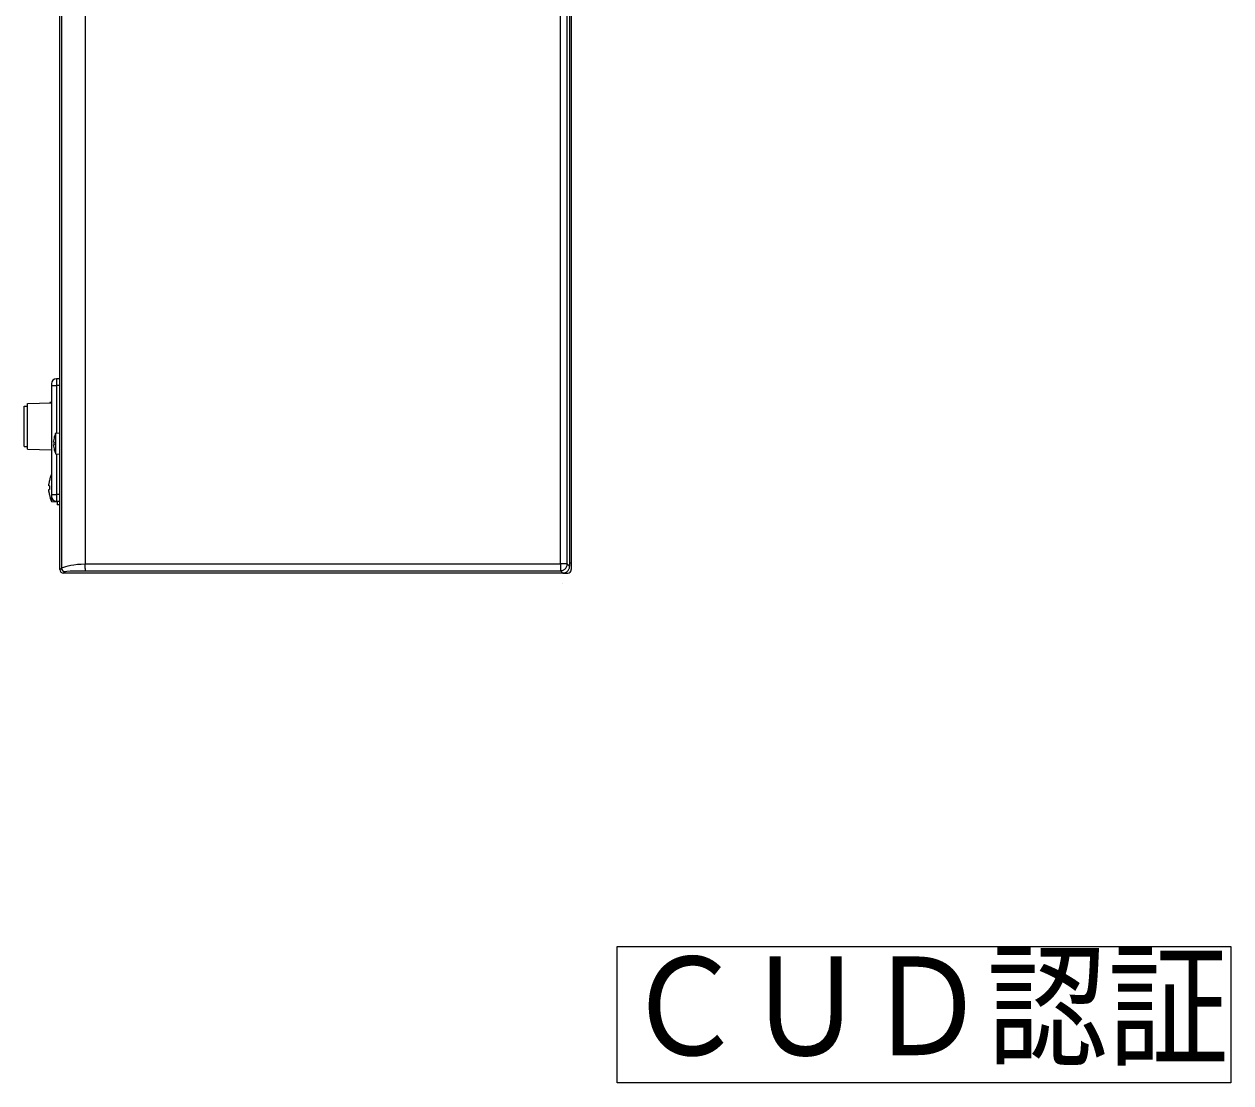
# Model space of a CAD drawing. Units: millimetres on the paper. Extents: x -62 to 66, y -119 to 119.
# Drawn here: x 27.1 to 62.5, y 7.5 to 38.55 of the extents above; entities that cross this region are included whole.
import ezdxf
from ezdxf.enums import TextEntityAlignment as Align

# ---------------------------------------------------------------- set-up
doc = ezdxf.new("R2010")
doc.units = ezdxf.units.MM
doc.layers.add('0-0_MOJI1', color=7, linetype='Continuous', lineweight=9)
doc.layers.add('0-3_GAIKEI', color=4, linetype='Continuous', lineweight=9)
doc.styles.add('ＭＳ ゴシック', font='')
doc.styles.get('ＭＳ ゴシック').set_extended_font_data('MS Gothic')

msp = doc.modelspace()

# ---------------------------------------------------------------- linework, layer by layer
at = {"layer": '0-0_MOJI1'}
msp.add_lwpolyline([(44.5, 7.5), (44.5, 11.5), (62.5, 11.5), (62.5, 7.5)], close=True, dxfattribs=at)
at = {"layer": '0-3_GAIKEI', "color": 7}
for p, q in [((28.154, 22.552), (28.154, 88.754)), ((43.154, 88.754), (43.154, 22.553)), ((42.905, 22.453), (28.254, 22.453)), ((42.907, 22.453), (43.054, 22.453))]:
    msp.add_line(p, q, dxfattribs=at)
at = {"layer": '0-3_GAIKEI'}
for p, q in [((28.198, 88.71), (28.198, 22.596)), ((28.897, 88.585), (28.897, 22.721)), ((42.836, 22.721), (42.836, 88.785)), ((43.036, 22.721), (43.036, 88.585)), ((43.104, 88.654), (43.104, 22.652)), ((43.154, 29.865), (43.154, 29.868)), ((27.904, 28.001), (27.904, 24.704)), ((28.154, 28.153), (28.052, 28.151)), ((27.904, 27.951), (28.052, 27.951)), ((28.154, 27.953), (28.052, 27.951)), ((28.052, 27.951), (28.052, 26.559)), ((27.104, 26.163), (27.104, 27.343)), ((27.104, 27.343), (27.204, 27.343)), ((27.204, 27.423), (27.904, 27.441)), ((27.204, 26.083), (27.204, 27.423)), ((43.154, 27.439), (43.154, 27.438)), ((28.024, 26.556), (28.154, 26.568)), ((28.024, 26.556), (28.024, 25.949)), ((27.981, 26.291), (27.969, 26.292)), ((27.981, 26.412), (27.98, 26.413)), ((27.104, 26.163), (27.204, 26.163)), ((27.204, 26.083), (27.904, 26.064)), ((27.98, 26.093), (27.981, 26.093)), ((28.024, 25.949), (28.154, 25.938)), ((28.052, 25.947), (28.052, 24.754)), ((27.846, 25.163), (27.847, 25.162)), ((27.847, 25.006), (27.831, 25.007)), ((27.846, 24.743), (27.847, 24.743)), ((27.904, 24.754), (28.052, 24.754)), ((27.904, 24.703), (27.904, 24.553)), ((27.904, 24.553), (28.074, 24.538)), ((28.154, 24.553), (28.052, 24.554)), ((28.074, 24.554), (28.074, 24.453)), ((28.154, 24.453), (28.074, 24.453)), ((42.836, 22.721), (42.836, 22.521)), ((43.036, 22.721), (42.836, 22.721)), ((43.036, 22.721), (43.104, 22.652)), ((43.104, 22.753), (43.154, 22.753)), ((28.897, 22.521), (42.836, 22.521)), ((42.836, 22.521), (42.905, 22.453)), ((42.954, 22.453), (42.954, 22.458)), ((42.904, 22.153), (42.904, 22.153))]:
    msp.add_line(p, q, dxfattribs=at)
for points in [[(28.052, 28.151), (28.052, 28.151), (28.051, 28.149), (28.051, 28.138), (28.051, 28.063), (28.052, 27.951)], [(27.904, 27.453), (27.854, 27.453), (27.854, 27.44)], [(27.981, 26.412), (27.974, 26.372), (27.969, 26.332), (27.968, 26.316), (27.968, 26.301), (27.968, 26.295), (27.968, 26.293), (27.969, 26.293), (27.969, 26.292), (27.969, 26.292), (27.969, 26.292)], [(27.969, 26.292), (27.969, 26.292), (27.969, 26.292), (27.969, 26.293), (27.968, 26.293), (27.968, 26.3)], [(27.981, 26.291), (27.98, 26.253), (27.981, 26.214), (27.969, 26.213), (27.969, 26.213), (27.969, 26.213), (27.969, 26.213), (27.968, 26.21), (27.968, 26.195), (27.969, 26.173)], [(27.968, 26.201), (27.968, 26.209), (27.968, 26.212), (27.969, 26.213), (27.969, 26.213), (27.969, 26.213), (27.969, 26.213)], [(27.969, 26.173), (27.974, 26.133), (27.981, 26.093)], [(27.831, 25.007), (27.831, 25.007), (27.831, 25.007), (27.83, 25.008), (27.83, 25.009), (27.829, 25.016), (27.831, 25.057)], [(27.831, 24.848), (27.829, 24.888), (27.83, 24.895), (27.83, 24.897), (27.83, 24.898), (27.831, 24.898), (27.831, 24.898), (27.847, 24.9)], [(28.154, 24.753), (28.052, 24.754), (28.051, 24.624), (28.051, 24.558), (28.052, 24.555), (28.052, 24.555), (28.052, 24.554)], [(28.198, 22.596), (28.201, 22.598), (28.21, 22.604), (28.236, 22.614), (28.273, 22.628), (28.33, 22.645), (28.398, 22.662), (28.477, 22.679), (28.565, 22.695), (28.665, 22.708), (28.772, 22.717), (28.897, 22.721)], [(28.897, 22.721), (29.08, 22.721), (29.688, 22.721), (30.552, 22.721), (42.836, 22.721)], [(42.836, 22.521), (42.856, 22.522), (42.876, 22.525), (42.895, 22.53), (42.914, 22.537), (42.932, 22.546), (42.949, 22.557), (42.965, 22.569), (42.98, 22.583), (42.993, 22.598), (43.005, 22.614), (43.014, 22.632), (43.023, 22.65), (43.029, 22.669), (43.033, 22.689), (43.036, 22.721)], [(28.154, 22.552), (28.182, 22.58), (28.193, 22.591), (28.198, 22.596)], [(28.254, 22.453), (28.29, 22.489), (28.298, 22.496)], [(28.298, 22.496), (28.299, 22.497), (28.304, 22.499), (28.316, 22.502), (28.356, 22.507), (28.459, 22.513), (28.602, 22.518), (28.775, 22.521), (28.897, 22.521)], [(28.899, 22.587), (28.898, 22.528), (28.897, 22.523), (28.897, 22.521)], [(42.905, 22.453), (42.925, 22.454), (42.945, 22.457), (42.964, 22.462), (42.983, 22.468), (43.001, 22.477), (43.018, 22.488), (43.034, 22.5), (43.048, 22.514), (43.062, 22.529), (43.073, 22.545), (43.083, 22.562), (43.091, 22.581), (43.097, 22.6), (43.102, 22.619), (43.104, 22.652)]]:
    msp.add_lwpolyline(points, dxfattribs=at)
for centre, radius, start, end in [((28.054, 28.001), 0.15, 91, 180), ((28.763, 26.253), 0.798, 157.6435, 168.4373), ((28.763, 26.253), 0.798, 191.5627, 202.3565), ((28.869, 24.953), 1.044, 168.434, 174.2703), ((28.865, 24.953), 1.041, 157.3871, 168.3578), ((27.891, 25.019), 0.0621, 177.7502, 189.5764), ((27.895, 24.886), 0.0662, 170.7516, 181.9348), ((28.869, 24.953), 1.044, 185.7295, 191.5662), ((28.987, 24.953), 1.141, 177.3356, 182.6632), ((28.865, 24.953), 1.041, 191.6422, 202.6129), ((28.054, 24.704), 0.15, 180, 269), ((20.755, 22.561), 8.144, 0.1855, 1.128), ((28.298, 22.597), 0.1, 180, 270)]:
    msp.add_arc(centre, radius, start, end, dxfattribs=at)
at = {"layer": '0-3_GAIKEI', "color": 7}
for centre, radius, start, end in [((28.254, 22.553), 0.0998, 180, 225.0236), ((28.254, 22.552), 0.0998, 224.95, 270), ((43.054, 22.553), 0.1, 270, 0)]:
    msp.add_arc(centre, radius, start, end, dxfattribs=at)

# ---------------------------------------------------------------- texts
at = {"layer": '0-0_MOJI1', "style": 'ＭＳ ゴシック', "width": 0.9}
msp.add_text('ＣＵＤ認証', height=2.889, dxfattribs=at).set_placement((44.7, 7.445), align=Align.BOTTOM_LEFT)

doc.saveas('drawing.dxf')
